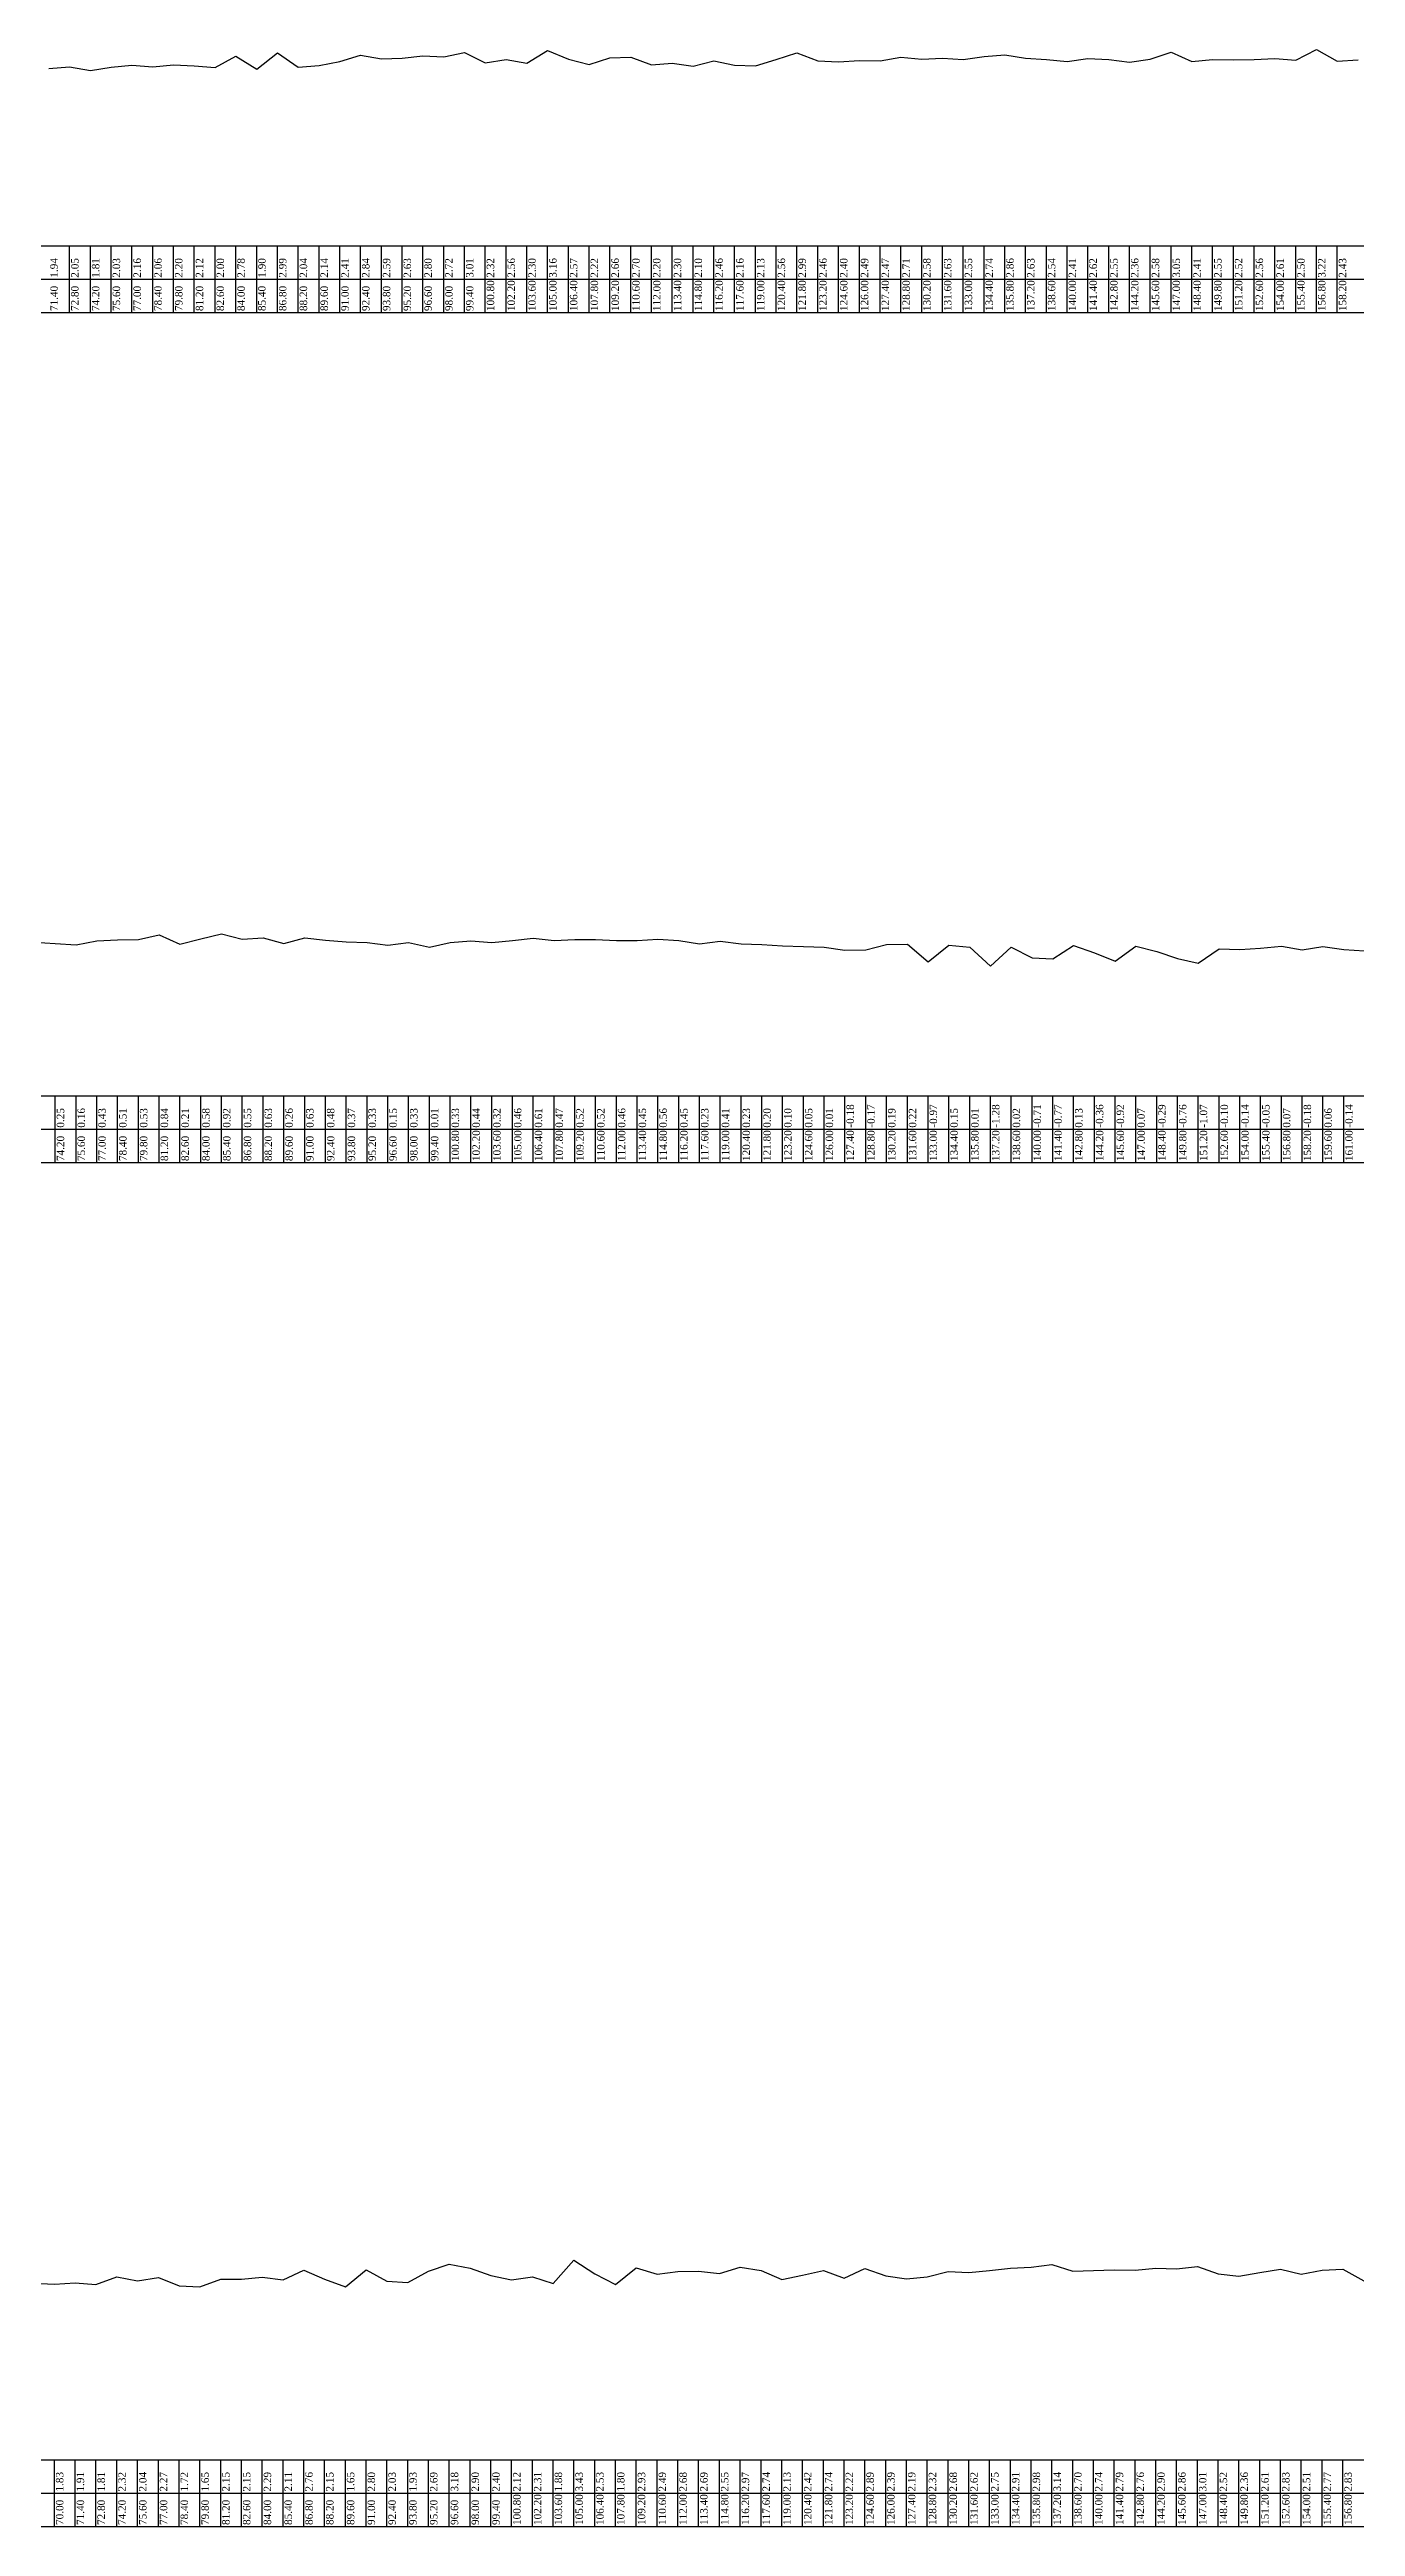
# Model space of a CAD drawing. Header units: metres. Extents: x -148477 to 168932, y -55673 to -2736.
# Drawn here: x 4788.1 to 4876.1, y -17557.7 to -17390.9 of the extents above; entities that cross this region are included whole.
import ezdxf

# ---------------------------------------------------------------- set-up
doc = ezdxf.new("R2010")
doc.units = ezdxf.units.M
doc.styles.add('liza', font='times.ttf', dxfattribs={"height": 2})

msp = doc.modelspace()

# ---------------------------------------------------------------- linework, layer by layer
at = {"color": 6, "linetype": 'Continuous', "lineweight": -3, "ltscale": 0.5}
for p, q in [((4711.668, -17404.0795), (5048.888, -17404.0795)), ((4789.468, -17408.5795), (4789.468, -17404.0795)), ((4790.868, -17408.5795), (4790.868, -17404.0795)), ((4792.268, -17408.5795), (4792.268, -17404.0795)), ((4793.668, -17408.5795), (4793.668, -17404.0795)), ((4795.068, -17408.5795), (4795.068, -17404.0795)), ((4796.468, -17408.5795), (4796.468, -17404.0795)), ((4797.868, -17408.5795), (4797.868, -17404.0795)), ((4799.268, -17408.5795), (4799.268, -17404.0795)), ((4800.668, -17408.5795), (4800.668, -17404.0795)), ((4802.068, -17408.5795), (4802.068, -17404.0795)), ((4803.468, -17408.5795), (4803.468, -17404.0795)), ((4804.868, -17408.5795), (4804.868, -17404.0795)), ((4806.268, -17408.5795), (4806.268, -17404.0795)), ((4807.668, -17408.5795), (4807.668, -17404.0795)), ((4809.068, -17408.5795), (4809.068, -17404.0795)), ((4810.468, -17408.5795), (4810.468, -17404.0795)), ((4811.868, -17408.5795), (4811.868, -17404.0795)), ((4813.268, -17408.5795), (4813.268, -17404.0795)), ((4814.668, -17408.5795), (4814.668, -17404.0795)), ((4816.068, -17408.5795), (4816.068, -17404.0795)), ((4817.468, -17408.5795), (4817.468, -17404.0795)), ((4818.868, -17408.5795), (4818.868, -17404.0795)), ((4820.268, -17408.5795), (4820.268, -17404.0795)), ((4821.668, -17408.5795), (4821.668, -17404.0795)), ((4823.068, -17408.5795), (4823.068, -17404.0795)), ((4824.468, -17408.5795), (4824.468, -17404.0795)), ((4825.868, -17408.5795), (4825.868, -17404.0795)), ((4827.268, -17408.5795), (4827.268, -17404.0795)), ((4828.668, -17408.5795), (4828.668, -17404.0795)), ((4830.068, -17408.5795), (4830.068, -17404.0795)), ((4831.468, -17408.5795), (4831.468, -17404.0795)), ((4832.868, -17408.5795), (4832.868, -17404.0795)), ((4834.268, -17408.5795), (4834.268, -17404.0795)), ((4835.668, -17408.5795), (4835.668, -17404.0795)), ((4837.068, -17408.5795), (4837.068, -17404.0795)), ((4838.468, -17408.5795), (4838.468, -17404.0795)), ((4839.868, -17408.5795), (4839.868, -17404.0795)), ((4841.268, -17408.5795), (4841.268, -17404.0795)), ((4842.668, -17408.5795), (4842.668, -17404.0795)), ((4844.068, -17408.5795), (4844.068, -17404.0795)), ((4845.468, -17408.5795), (4845.468, -17404.0795)), ((4846.868, -17408.5795), (4846.868, -17404.0795)), ((4848.268, -17408.5795), (4848.268, -17404.0795)), ((4849.668, -17408.5795), (4849.668, -17404.0795)), ((4851.068, -17408.5795), (4851.068, -17404.0795)), ((4852.468, -17408.5795), (4852.468, -17404.0795)), ((4853.868, -17408.5795), (4853.868, -17404.0795)), ((4855.268, -17408.5795), (4855.268, -17404.0795)), ((4856.668, -17408.5795), (4856.668, -17404.0795)), ((4858.068, -17408.5795), (4858.068, -17404.0795)), ((4859.468, -17408.5795), (4859.468, -17404.0795)), ((4860.868, -17408.5795), (4860.868, -17404.0795)), ((4862.268, -17408.5795), (4862.268, -17404.0795)), ((4863.668, -17408.5795), (4863.668, -17404.0795)), ((4865.068, -17408.5795), (4865.068, -17404.0795)), ((4866.468, -17408.5795), (4866.468, -17404.0795)), ((4867.868, -17408.5795), (4867.868, -17404.0795)), ((4869.268, -17408.5795), (4869.268, -17404.0795)), ((4870.668, -17408.5795), (4870.668, -17404.0795)), ((4872.068, -17408.5795), (4872.068, -17404.0795)), ((4873.468, -17408.5795), (4873.468, -17404.0795)), ((4874.868, -17408.5795), (4874.868, -17404.0795)), ((4711.668, -17406.3295), (5048.888, -17406.3295)), ((4711.668, -17408.5795), (5048.888, -17408.5795)), ((4709.3012, -17461.347), (5046.5212, -17461.347)), ((4788.5012, -17465.847), (4788.5012, -17461.347)), ((4789.9012, -17465.847), (4789.9012, -17461.347)), ((4791.3012, -17465.847), (4791.3012, -17461.347)), ((4792.7012, -17465.847), (4792.7012, -17461.347)), ((4794.1012, -17465.847), (4794.1012, -17461.347)), ((4795.5012, -17465.847), (4795.5012, -17461.347)), ((4796.9012, -17465.847), (4796.9012, -17461.347)), ((4798.3012, -17465.847), (4798.3012, -17461.347)), ((4799.7012, -17465.847), (4799.7012, -17461.347)), ((4801.1012, -17465.847), (4801.1012, -17461.347)), ((4802.5012, -17465.847), (4802.5012, -17461.347)), ((4803.9012, -17465.847), (4803.9012, -17461.347)), ((4805.3012, -17465.847), (4805.3012, -17461.347)), ((4806.7012, -17465.847), (4806.7012, -17461.347)), ((4808.1012, -17465.847), (4808.1012, -17461.347)), ((4809.5012, -17465.847), (4809.5012, -17461.347)), ((4810.9012, -17465.847), (4810.9012, -17461.347)), ((4812.3012, -17465.847), (4812.3012, -17461.347)), ((4813.7012, -17465.847), (4813.7012, -17461.347)), ((4815.1012, -17465.847), (4815.1012, -17461.347)), ((4816.5012, -17465.847), (4816.5012, -17461.347)), ((4817.9012, -17465.847), (4817.9012, -17461.347)), ((4819.3012, -17465.847), (4819.3012, -17461.347)), ((4820.7012, -17465.847), (4820.7012, -17461.347)), ((4822.1012, -17465.847), (4822.1012, -17461.347)), ((4823.5012, -17465.847), (4823.5012, -17461.347)), ((4824.9012, -17465.847), (4824.9012, -17461.347)), ((4826.3012, -17465.847), (4826.3012, -17461.347)), ((4827.7012, -17465.847), (4827.7012, -17461.347)), ((4829.1012, -17465.847), (4829.1012, -17461.347)), ((4830.5012, -17465.847), (4830.5012, -17461.347)), ((4831.9012, -17465.847), (4831.9012, -17461.347)), ((4833.3012, -17465.847), (4833.3012, -17461.347)), ((4834.7012, -17465.847), (4834.7012, -17461.347)), ((4836.1012, -17465.847), (4836.1012, -17461.347)), ((4837.5012, -17465.847), (4837.5012, -17461.347)), ((4838.9012, -17465.847), (4838.9012, -17461.347)), ((4840.3012, -17465.847), (4840.3012, -17461.347)), ((4841.7012, -17465.847), (4841.7012, -17461.347)), ((4843.1012, -17465.847), (4843.1012, -17461.347)), ((4844.5012, -17465.847), (4844.5012, -17461.347)), ((4845.9012, -17465.847), (4845.9012, -17461.347)), ((4847.3012, -17465.847), (4847.3012, -17461.347)), ((4848.7012, -17465.847), (4848.7012, -17461.347)), ((4850.1012, -17465.847), (4850.1012, -17461.347)), ((4851.5012, -17465.847), (4851.5012, -17461.347)), ((4852.9012, -17465.847), (4852.9012, -17461.347)), ((4854.3012, -17465.847), (4854.3012, -17461.347)), ((4855.7012, -17465.847), (4855.7012, -17461.347)), ((4857.1012, -17465.847), (4857.1012, -17461.347)), ((4858.5012, -17465.847), (4858.5012, -17461.347)), ((4859.9012, -17465.847), (4859.9012, -17461.347)), ((4861.3012, -17465.847), (4861.3012, -17461.347)), ((4862.7012, -17465.847), (4862.7012, -17461.347)), ((4864.1012, -17465.847), (4864.1012, -17461.347)), ((4865.5012, -17465.847), (4865.5012, -17461.347)), ((4866.9012, -17465.847), (4866.9012, -17461.347)), ((4868.3012, -17465.847), (4868.3012, -17461.347)), ((4869.7012, -17465.847), (4869.7012, -17461.347)), ((4871.1012, -17465.847), (4871.1012, -17461.347)), ((4872.5012, -17465.847), (4872.5012, -17461.347)), ((4873.9012, -17465.847), (4873.9012, -17461.347)), ((4875.3012, -17465.847), (4875.3012, -17461.347)), ((4709.3012, -17463.597), (5046.5212, -17463.597)), ((4709.3012, -17465.847), (5046.5212, -17465.847)), ((4713.4438, -17553.2383), (5050.6638, -17553.2383)), ((4788.4438, -17557.7383), (4788.4438, -17553.2383)), ((4789.8438, -17557.7383), (4789.8438, -17553.2383)), ((4791.2438, -17557.7383), (4791.2438, -17553.2383)), ((4792.6438, -17557.7383), (4792.6438, -17553.2383)), ((4794.0438, -17557.7383), (4794.0438, -17553.2383)), ((4795.4438, -17557.7383), (4795.4438, -17553.2383)), ((4796.8438, -17557.7383), (4796.8438, -17553.2383)), ((4798.2438, -17557.7383), (4798.2438, -17553.2383)), ((4799.6438, -17557.7383), (4799.6438, -17553.2383)), ((4801.0438, -17557.7383), (4801.0438, -17553.2383)), ((4802.4438, -17557.7383), (4802.4438, -17553.2383)), ((4803.8438, -17557.7383), (4803.8438, -17553.2383)), ((4805.2438, -17557.7383), (4805.2438, -17553.2383)), ((4806.6438, -17557.7383), (4806.6438, -17553.2383)), ((4808.0438, -17557.7383), (4808.0438, -17553.2383)), ((4809.4438, -17557.7383), (4809.4438, -17553.2383)), ((4810.8438, -17557.7383), (4810.8438, -17553.2383)), ((4812.2438, -17557.7383), (4812.2438, -17553.2383)), ((4813.6438, -17557.7383), (4813.6438, -17553.2383)), ((4815.0438, -17557.7383), (4815.0438, -17553.2383)), ((4816.4438, -17557.7383), (4816.4438, -17553.2383)), ((4817.8438, -17557.7383), (4817.8438, -17553.2383)), ((4819.2438, -17557.7383), (4819.2438, -17553.2383)), ((4820.6438, -17557.7383), (4820.6438, -17553.2383)), ((4822.0438, -17557.7383), (4822.0438, -17553.2383)), ((4823.4438, -17557.7383), (4823.4438, -17553.2383)), ((4824.8438, -17557.7383), (4824.8438, -17553.2383)), ((4826.2438, -17557.7383), (4826.2438, -17553.2383)), ((4827.6438, -17557.7383), (4827.6438, -17553.2383)), ((4829.0438, -17557.7383), (4829.0438, -17553.2383)), ((4830.4438, -17557.7383), (4830.4438, -17553.2383)), ((4831.8438, -17557.7383), (4831.8438, -17553.2383)), ((4833.2438, -17557.7383), (4833.2438, -17553.2383)), ((4834.6438, -17557.7383), (4834.6438, -17553.2383)), ((4836.0438, -17557.7383), (4836.0438, -17553.2383)), ((4837.4438, -17557.7383), (4837.4438, -17553.2383)), ((4838.8438, -17557.7383), (4838.8438, -17553.2383)), ((4840.2438, -17557.7383), (4840.2438, -17553.2383)), ((4841.6438, -17557.7383), (4841.6438, -17553.2383)), ((4843.0438, -17557.7383), (4843.0438, -17553.2383)), ((4844.4438, -17557.7383), (4844.4438, -17553.2383)), ((4845.8438, -17557.7383), (4845.8438, -17553.2383)), ((4847.2438, -17557.7383), (4847.2438, -17553.2383)), ((4848.6438, -17557.7383), (4848.6438, -17553.2383)), ((4850.0438, -17557.7383), (4850.0438, -17553.2383)), ((4851.4438, -17557.7383), (4851.4438, -17553.2383)), ((4852.8438, -17557.7383), (4852.8438, -17553.2383)), ((4854.2438, -17557.7383), (4854.2438, -17553.2383)), ((4855.6438, -17557.7383), (4855.6438, -17553.2383)), ((4857.0438, -17557.7383), (4857.0438, -17553.2383)), ((4858.4438, -17557.7383), (4858.4438, -17553.2383)), ((4859.8438, -17557.7383), (4859.8438, -17553.2383)), ((4861.2438, -17557.7383), (4861.2438, -17553.2383)), ((4862.6438, -17557.7383), (4862.6438, -17553.2383)), ((4864.0438, -17557.7383), (4864.0438, -17553.2383)), ((4865.4438, -17557.7383), (4865.4438, -17553.2383)), ((4866.8438, -17557.7383), (4866.8438, -17553.2383)), ((4868.2438, -17557.7383), (4868.2438, -17553.2383)), ((4869.6438, -17557.7383), (4869.6438, -17553.2383)), ((4871.0438, -17557.7383), (4871.0438, -17553.2383)), ((4872.4438, -17557.7383), (4872.4438, -17553.2383)), ((4873.8438, -17557.7383), (4873.8438, -17553.2383)), ((4875.2438, -17557.7383), (4875.2438, -17553.2383)), ((4713.4438, -17555.4883), (5050.6638, -17555.4883)), ((4713.4438, -17557.7383), (5050.6638, -17557.7383))]:
    msp.add_line(p, q, dxfattribs=at)
msp.add_lwpolyline([(4788.068, -17392.1395), (4789.468, -17392.0295), (4790.868, -17392.2695), (4792.268, -17392.0495), (4793.668, -17391.9195), (4795.068, -17392.0195), (4796.468, -17391.8795), (4797.868, -17391.9595), (4799.268, -17392.0795), (4800.668, -17391.2995), (4802.068, -17392.1795), (4803.468, -17391.0895), (4804.868, -17392.0395), (4806.268, -17391.9395), (4807.668, -17391.6695), (4809.068, -17391.2395), (4810.468, -17391.4895), (4811.868, -17391.4495), (4813.268, -17391.2795), (4814.668, -17391.3595), (4816.068, -17391.0695), (4817.468, -17391.7595), (4818.868, -17391.5195), (4820.268, -17391.7795), (4821.668, -17390.9195), (4823.068, -17391.5095), (4824.468, -17391.8595), (4825.868, -17391.4195), (4827.268, -17391.3795), (4828.668, -17391.8795), (4830.068, -17391.7795), (4831.468, -17391.9795), (4832.868, -17391.6195), (4834.268, -17391.9195), (4835.668, -17391.9495), (4837.068, -17391.5195), (4838.468, -17391.0895), (4839.868, -17391.6195), (4841.268, -17391.6795), (4842.668, -17391.5895), (4844.068, -17391.6095), (4845.468, -17391.3695), (4846.868, -17391.4995), (4848.268, -17391.4495), (4849.668, -17391.5295), (4851.068, -17391.3395), (4852.468, -17391.2195), (4853.868, -17391.4495), (4855.268, -17391.5395), (4856.668, -17391.6695), (4858.068, -17391.4595), (4859.468, -17391.5295), (4860.868, -17391.7195), (4862.268, -17391.4995), (4863.668, -17391.0345), (4865.068, -17391.6695), (4866.468, -17391.5295), (4867.868, -17391.5595), (4869.268, -17391.5195), (4870.668, -17391.4735), (4872.068, -17391.5795), (4873.468, -17390.8595), (4874.868, -17391.6495), (4876.268, -17391.5595)], dxfattribs=at)
at = {"color": 4, "linetype": 'Continuous', "lineweight": -3, "ltscale": 0.5}
msp.add_lwpolyline([(4787.1012, -17450.997), (4788.5012, -17451.097), (4789.9012, -17451.187), (4791.3012, -17450.917), (4792.7012, -17450.837), (4794.1012, -17450.817), (4795.5012, -17450.507), (4796.9012, -17451.137), (4798.3012, -17450.767), (4799.7012, -17450.427), (4801.1012, -17450.797), (4802.5012, -17450.717), (4803.9012, -17451.087), (4805.3012, -17450.717), (4806.7012, -17450.867), (4808.1012, -17450.977), (4809.5012, -17451.017), (4810.9012, -17451.197), (4812.3012, -17451.017), (4813.7012, -17451.337), (4815.1012, -17451.017), (4816.5012, -17450.907), (4817.9012, -17451.027), (4819.3012, -17450.887), (4820.7012, -17450.737), (4822.1012, -17450.877), (4823.5012, -17450.824), (4824.9012, -17450.827), (4826.3012, -17450.887), (4827.7012, -17450.897), (4829.1012, -17450.787), (4830.5012, -17450.897), (4831.9012, -17451.117), (4833.3012, -17450.937), (4834.7012, -17451.117), (4836.1012, -17451.147), (4837.5012, -17451.247), (4838.9012, -17451.302), (4840.3012, -17451.337), (4841.7012, -17451.527), (4843.1012, -17451.517), (4844.5012, -17451.16), (4845.9012, -17451.123), (4847.3012, -17452.321), (4848.7012, -17451.194), (4850.1012, -17451.337), (4851.5012, -17452.627), (4852.9012, -17451.327), (4854.3012, -17452.061), (4855.7012, -17452.118), (4857.1012, -17451.214), (4858.5012, -17451.708), (4859.9012, -17452.268), (4861.3012, -17451.275), (4862.7012, -17451.638), (4864.1012, -17452.104), (4865.5012, -17452.419), (4866.9012, -17451.45), (4868.3012, -17451.483), (4869.7012, -17451.402), (4871.1012, -17451.273), (4872.5012, -17451.524), (4873.9012, -17451.289), (4875.3012, -17451.485), (4876.7012, -17451.588)], dxfattribs=at)
at = {"color": 2, "linetype": 'Continuous', "lineweight": -3, "ltscale": 0.5}
msp.add_lwpolyline([(4787.0438, -17541.3383), (4788.4438, -17541.4083), (4789.8438, -17541.3283), (4791.2438, -17541.4283), (4792.6438, -17540.9183), (4794.0438, -17541.1983), (4795.4438, -17540.9683), (4796.8438, -17541.5183), (4798.2438, -17541.5883), (4799.6438, -17541.0883), (4801.0438, -17541.0883), (4802.4438, -17540.9483), (4803.8438, -17541.1283), (4805.2438, -17540.4783), (4806.6438, -17541.0883), (4808.0438, -17541.5883), (4809.4438, -17540.4383), (4810.8438, -17541.2083), (4812.2438, -17541.3083), (4813.6438, -17540.5483), (4815.0438, -17540.0583), (4816.4438, -17540.3383), (4817.8438, -17540.8383), (4819.2438, -17541.1183), (4820.6438, -17540.9283), (4822.0438, -17541.3583), (4823.4438, -17539.8083), (4824.8438, -17540.7083), (4826.2438, -17541.4383), (4827.6438, -17540.3083), (4829.0438, -17540.7483), (4830.4438, -17540.5583), (4831.8438, -17540.5483), (4833.2438, -17540.6883), (4834.6438, -17540.2683), (4836.0438, -17540.4983), (4837.4438, -17541.1083), (4838.8438, -17540.8183), (4840.2438, -17540.4983), (4841.6438, -17541.0183), (4843.0438, -17540.3483), (4844.4438, -17540.8483), (4845.8438, -17541.0483), (4847.2438, -17540.9183), (4848.6438, -17540.5583), (4850.0438, -17540.6183), (4851.4438, -17540.4883), (4852.8438, -17540.3283), (4854.2438, -17540.2583), (4855.6438, -17540.0983), (4857.0438, -17540.5383), (4858.4438, -17540.4983), (4859.8438, -17540.4483), (4861.2438, -17540.4783), (4862.6438, -17540.3383), (4864.0438, -17540.3783), (4865.4438, -17540.2333), (4866.8438, -17540.7183), (4868.2438, -17540.8733), (4869.6438, -17540.6283), (4871.0438, -17540.4083), (4872.4438, -17540.7323), (4873.8438, -17540.4683), (4875.2438, -17540.4083), (4876.6438, -17541.1983)], dxfattribs=at)

# ---------------------------------------------------------------- texts
at = {"color": 6, "linetype": 'Continuous', "lineweight": -3, "ltscale": 0.5, "char_height": 0.5, "width": 2.15, "attachment_point": 1, "rotation": 90, "style": 'liza'}
for s, insert in [('1.94', (4788.168, -17406.2295)), ('2.05', (4789.568, -17406.2295)), ('1.81', (4790.968, -17406.2295)), ('2.03', (4792.368, -17406.2295)), ('2.16', (4793.768, -17406.2295)), ('2.06', (4795.168, -17406.2295)), ('2.20', (4796.568, -17406.2295)), ('2.12', (4797.968, -17406.2295)), ('2.00', (4799.368, -17406.2295)), ('2.78', (4800.768, -17406.2295)), ('1.90', (4802.168, -17406.2295)), ('2.99', (4803.568, -17406.2295)), ('2.04', (4804.968, -17406.2295)), ('2.14', (4806.368, -17406.2295)), ('2.41', (4807.768, -17406.2295)), ('2.84', (4809.168, -17406.2295)), ('2.59', (4810.568, -17406.2295)), ('2.63', (4811.968, -17406.2295)), ('2.80', (4813.368, -17406.2295)), ('2.72', (4814.768, -17406.2295)), ('3.01', (4816.168, -17406.2295)), ('2.32', (4817.568, -17406.2295)), ('2.56', (4818.968, -17406.2295)), ('2.30', (4820.368, -17406.2295)), ('3.16', (4821.768, -17406.2295)), ('2.57', (4823.168, -17406.2295)), ('2.22', (4824.568, -17406.2295)), ('2.66', (4825.968, -17406.2295)), ('2.70', (4827.368, -17406.2295)), ('2.20', (4828.768, -17406.2295)), ('2.30', (4830.168, -17406.2295)), ('2.10', (4831.568, -17406.2295)), ('2.46', (4832.968, -17406.2295)), ('2.16', (4834.368, -17406.2295)), ('2.13', (4835.768, -17406.2295)), ('2.56', (4837.168, -17406.2295)), ('2.99', (4838.568, -17406.2295)), ('2.46', (4839.968, -17406.2295)), ('2.40', (4841.368, -17406.2295)), ('2.49', (4842.768, -17406.2295)), ('2.47', (4844.168, -17406.2295)), ('2.71', (4845.568, -17406.2295)), ('2.58', (4846.968, -17406.2295)), ('2.63', (4848.368, -17406.2295)), ('2.55', (4849.768, -17406.2295)), ('2.74', (4851.168, -17406.2295)), ('2.86', (4852.568, -17406.2295)), ('2.63', (4853.968, -17406.2295)), ('2.54', (4855.368, -17406.2295)), ('2.41', (4856.768, -17406.2295)), ('2.62', (4858.168, -17406.2295)), ('2.55', (4859.568, -17406.2295)), ('2.36', (4860.968, -17406.2295)), ('2.58', (4862.368, -17406.2295)), ('3.05', (4863.768, -17406.2295)), ('2.41', (4865.168, -17406.2295)), ('2.55', (4866.568, -17406.2295)), ('2.52', (4867.968, -17406.2295)), ('2.56', (4869.368, -17406.2295)), ('2.61', (4870.768, -17406.2295)), ('2.50', (4872.168, -17406.2295)), ('3.22', (4873.568, -17406.2295)), ('2.43', (4874.968, -17406.2295)), ('71.40', (4788.168, -17408.4795)), ('72.80', (4789.568, -17408.4795)), ('74.20', (4790.968, -17408.4795)), ('75.60', (4792.368, -17408.4795)), ('77.00', (4793.768, -17408.4795)), ('78.40', (4795.168, -17408.4795)), ('79.80', (4796.568, -17408.4795)), ('81.20', (4797.968, -17408.4795)), ('82.60', (4799.368, -17408.4795)), ('84.00', (4800.768, -17408.4795)), ('85.40', (4802.168, -17408.4795)), ('86.80', (4803.568, -17408.4795)), ('88.20', (4804.968, -17408.4795)), ('89.60', (4806.368, -17408.4795)), ('91.00', (4807.768, -17408.4795)), ('92.40', (4809.168, -17408.4795)), ('93.80', (4810.568, -17408.4795)), ('95.20', (4811.968, -17408.4795)), ('96.60', (4813.368, -17408.4795)), ('98.00', (4814.768, -17408.4795)), ('99.40', (4816.168, -17408.4795)), ('100.80', (4817.568, -17408.4795)), ('102.20', (4818.968, -17408.4795)), ('103.60', (4820.368, -17408.4795)), ('105.00', (4821.768, -17408.4795)), ('106.40', (4823.168, -17408.4795)), ('107.80', (4824.568, -17408.4795)), ('109.20', (4825.968, -17408.4795)), ('110.60', (4827.368, -17408.4795)), ('112.00', (4828.768, -17408.4795)), ('113.40', (4830.168, -17408.4795)), ('114.80', (4831.568, -17408.4795)), ('116.20', (4832.968, -17408.4795)), ('117.60', (4834.368, -17408.4795)), ('119.00', (4835.768, -17408.4795)), ('120.40', (4837.168, -17408.4795)), ('121.80', (4838.568, -17408.4795)), ('123.20', (4839.968, -17408.4795)), ('124.60', (4841.368, -17408.4795)), ('126.00', (4842.768, -17408.4795)), ('127.40', (4844.168, -17408.4795)), ('128.80', (4845.568, -17408.4795)), ('130.20', (4846.968, -17408.4795)), ('131.60', (4848.368, -17408.4795)), ('133.00', (4849.768, -17408.4795)), ('134.40', (4851.168, -17408.4795)), ('135.80', (4852.568, -17408.4795)), ('137.20', (4853.968, -17408.4795)), ('138.60', (4855.368, -17408.4795)), ('140.00', (4856.768, -17408.4795)), ('141.40', (4858.168, -17408.4795)), ('142.80', (4859.568, -17408.4795)), ('144.20', (4860.968, -17408.4795)), ('145.60', (4862.368, -17408.4795)), ('147.00', (4863.768, -17408.4795)), ('148.40', (4865.168, -17408.4795)), ('149.80', (4866.568, -17408.4795)), ('151.20', (4867.968, -17408.4795)), ('152.60', (4869.368, -17408.4795)), ('154.00', (4870.768, -17408.4795)), ('155.40', (4872.168, -17408.4795)), ('156.80', (4873.568, -17408.4795)), ('158.20', (4874.968, -17408.4795)), ('0.16', (4790.0012, -17463.497)), ('0.84', (4795.6012, -17463.497)), ('0.58', (4798.4012, -17463.497)), ('0.26', (4804.0012, -17463.497)), ('0.48', (4806.8012, -17463.497)), ('0.37', (4808.2012, -17463.497)), ('0.44', (4816.6012, -17463.497)), ('0.46', (4819.4012, -17463.497)), ('0.47', (4822.2012, -17463.497)), ('0.46', (4826.4012, -17463.497)), ('0.56', (4829.2012, -17463.497)), ('0.20', (4836.2012, -17463.497)), ('0.10', (4837.6012, -17463.497)), ('-0.18', (4841.8012, -17463.497)), ('-0.17', (4843.2012, -17463.497)), ('-0.97', (4847.4012, -17463.497)), ('-1.28', (4851.6012, -17463.497)), ('-0.71', (4854.4012, -17463.497)), ('-0.77', (4855.8012, -17463.497)), ('-0.36', (4858.6012, -17463.497)), ('-0.92', (4860.0012, -17463.497)), ('0.07', (4861.4012, -17463.497)), ('-0.29', (4862.8012, -17463.497)), ('-0.76', (4864.2012, -17463.497)), ('-1.07', (4865.6012, -17463.497)), ('-0.10', (4867.0012, -17463.497)), ('-0.14', (4868.4012, -17463.497)), ('-0.05', (4869.8012, -17463.497)), ('0.07', (4871.2012, -17463.497)), ('-0.18', (4872.6012, -17463.497)), ('0.06', (4874.0012, -17463.497)), ('-0.14', (4875.4012, -17463.497)), ('0.25', (4788.6012, -17463.497)), ('0.43', (4791.4012, -17463.497)), ('0.51', (4792.8012, -17463.497)), ('0.53', (4794.2012, -17463.497)), ('0.21', (4797.0012, -17463.497)), ('0.92', (4799.8012, -17463.497)), ('0.55', (4801.2012, -17463.497)), ('0.63', (4802.6012, -17463.497)), ('0.63', (4805.4012, -17463.497)), ('0.33', (4809.6012, -17463.497)), ('0.15', (4811.0012, -17463.497)), ('0.33', (4812.4012, -17463.497)), ('0.01', (4813.8012, -17463.497)), ('0.33', (4815.2012, -17463.497)), ('100.80', (4815.2012, -17465.747)), ('102.20', (4816.6012, -17465.747)), ('0.32', (4818.0012, -17463.497)), ('103.60', (4818.0012, -17465.747)), ('105.00', (4819.4012, -17465.747)), ('0.61', (4820.8012, -17463.497)), ('106.40', (4820.8012, -17465.747)), ('107.80', (4822.2012, -17465.747)), ('0.52', (4823.6012, -17463.497)), ('109.20', (4823.6012, -17465.747)), ('0.52', (4825.0012, -17463.497)), ('110.60', (4825.0012, -17465.747)), ('112.00', (4826.4012, -17465.747)), ('0.45', (4827.8012, -17463.497)), ('113.40', (4827.8012, -17465.747)), ('114.80', (4829.2012, -17465.747)), ('0.45', (4830.6012, -17463.497)), ('116.20', (4830.6012, -17465.747)), ('0.23', (4832.0012, -17463.497)), ('117.60', (4832.0012, -17465.747)), ('0.41', (4833.4012, -17463.497)), ('119.00', (4833.4012, -17465.747)), ('0.23', (4834.8012, -17463.497)), ('120.40', (4834.8012, -17465.747)), ('121.80', (4836.2012, -17465.747)), ('123.20', (4837.6012, -17465.747)), ('0.05', (4839.0012, -17463.497)), ('124.60', (4839.0012, -17465.747)), ('0.01', (4840.4012, -17463.497)), ('126.00', (4840.4012, -17465.747)), ('127.40', (4841.8012, -17465.747)), ('128.80', (4843.2012, -17465.747)), ('0.19', (4844.6012, -17463.497)), ('130.20', (4844.6012, -17465.747)), ('0.22', (4846.0012, -17463.497)), ('131.60', (4846.0012, -17465.747)), ('133.00', (4847.4012, -17465.747)), ('0.15', (4848.8012, -17463.497)), ('134.40', (4848.8012, -17465.747)), ('0.01', (4850.2012, -17463.497)), ('135.80', (4850.2012, -17465.747)), ('137.20', (4851.6012, -17465.747)), ('0.02', (4853.0012, -17463.497)), ('138.60', (4853.0012, -17465.747)), ('140.00', (4854.4012, -17465.747)), ('141.40', (4855.8012, -17465.747)), ('0.13', (4857.2012, -17463.497)), ('142.80', (4857.2012, -17465.747)), ('144.20', (4858.6012, -17465.747)), ('145.60', (4860.0012, -17465.747)), ('147.00', (4861.4012, -17465.747)), ('148.40', (4862.8012, -17465.747)), ('149.80', (4864.2012, -17465.747)), ('151.20', (4865.6012, -17465.747)), ('152.60', (4867.0012, -17465.747)), ('154.00', (4868.4012, -17465.747)), ('155.40', (4869.8012, -17465.747)), ('156.80', (4871.2012, -17465.747)), ('158.20', (4872.6012, -17465.747)), ('159.60', (4874.0012, -17465.747)), ('161.00', (4875.4012, -17465.747)), ('74.20', (4788.6012, -17465.747)), ('75.60', (4790.0012, -17465.747)), ('77.00', (4791.4012, -17465.747)), ('78.40', (4792.8012, -17465.747)), ('79.80', (4794.2012, -17465.747)), ('81.20', (4795.6012, -17465.747)), ('82.60', (4797.0012, -17465.747)), ('84.00', (4798.4012, -17465.747)), ('85.40', (4799.8012, -17465.747)), ('86.80', (4801.2012, -17465.747)), ('88.20', (4802.6012, -17465.747)), ('89.60', (4804.0012, -17465.747)), ('91.00', (4805.4012, -17465.747)), ('92.40', (4806.8012, -17465.747)), ('93.80', (4808.2012, -17465.747)), ('95.20', (4809.6012, -17465.747)), ('96.60', (4811.0012, -17465.747)), ('98.00', (4812.4012, -17465.747)), ('99.40', (4813.8012, -17465.747)), ('1.83', (4788.5438, -17555.3883)), ('1.91', (4789.9438, -17555.3883)), ('1.81', (4791.3438, -17555.3883)), ('2.32', (4792.7438, -17555.3883)), ('2.04', (4794.1438, -17555.3883)), ('2.27', (4795.5438, -17555.3883)), ('1.72', (4796.9438, -17555.3883)), ('1.65', (4798.3438, -17555.3883)), ('2.15', (4799.7438, -17555.3883)), ('2.15', (4801.1438, -17555.3883)), ('2.29', (4802.5438, -17555.3883)), ('2.11', (4803.9438, -17555.3883)), ('2.76', (4805.3438, -17555.3883)), ('2.15', (4806.7438, -17555.3883)), ('1.65', (4808.1438, -17555.3883)), ('2.80', (4809.5438, -17555.3883)), ('2.03', (4810.9438, -17555.3883)), ('1.93', (4812.3438, -17555.3883)), ('2.69', (4813.7438, -17555.3883)), ('3.18', (4815.1438, -17555.3883)), ('2.90', (4816.5438, -17555.3883)), ('2.40', (4817.9438, -17555.3883)), ('100.80', (4819.3438, -17557.6383)), ('2.12', (4819.3438, -17555.3883)), ('102.20', (4820.7438, -17557.6383)), ('2.31', (4820.7438, -17555.3883)), ('1.88', (4822.1438, -17555.3883)), ('103.60', (4822.1438, -17557.6383)), ('105.00', (4823.5438, -17557.6383)), ('3.43', (4823.5438, -17555.3883)), ('106.40', (4824.9438, -17557.6383)), ('2.53', (4824.9438, -17555.3883)), ('1.80', (4826.3438, -17555.3883)), ('107.80', (4826.3438, -17557.6383)), ('109.20', (4827.7438, -17557.6383)), ('2.93', (4827.7438, -17555.3883)), ('110.60', (4829.1438, -17557.6383)), ('2.49', (4829.1438, -17555.3883)), ('2.68', (4830.5438, -17555.3883)), ('112.00', (4830.5438, -17557.6383)), ('113.40', (4831.9438, -17557.6383)), ('2.69', (4831.9438, -17555.3883)), ('114.80', (4833.3438, -17557.6383)), ('2.55', (4833.3438, -17555.3883)), ('116.20', (4834.7438, -17557.6383)), ('2.97', (4834.7438, -17555.3883)), ('117.60', (4836.1438, -17557.6383)), ('2.74', (4836.1438, -17555.3883)), ('119.00', (4837.5438, -17557.6383)), ('2.13', (4837.5438, -17555.3883)), ('120.40', (4838.9438, -17557.6383)), ('2.42', (4838.9438, -17555.3883)), ('121.80', (4840.3438, -17557.6383)), ('2.74', (4840.3438, -17555.3883)), ('123.20', (4841.7438, -17557.6383)), ('2.22', (4841.7438, -17555.3883)), ('2.89', (4843.1438, -17555.3883)), ('124.60', (4843.1438, -17557.6383)), ('126.00', (4844.5438, -17557.6383)), ('2.39', (4844.5438, -17555.3883)), ('127.40', (4845.9438, -17557.6383)), ('2.19', (4845.9438, -17555.3883)), ('128.80', (4847.3438, -17557.6383)), ('2.32', (4847.3438, -17555.3883)), ('2.68', (4848.7438, -17555.3883)), ('130.20', (4848.7438, -17557.6383)), ('131.60', (4850.1438, -17557.6383)), ('2.62', (4850.1438, -17555.3883)), ('133.00', (4851.5438, -17557.6383)), ('2.75', (4851.5438, -17555.3883)), ('134.40', (4852.9438, -17557.6383)), ('2.91', (4852.9438, -17555.3883)), ('2.98', (4854.3438, -17555.3883)), ('135.80', (4854.3438, -17557.6383)), ('137.20', (4855.7438, -17557.6383)), ('3.14', (4855.7438, -17555.3883)), ('2.70', (4857.1438, -17555.3883)), ('138.60', (4857.1438, -17557.6383)), ('140.00', (4858.5438, -17557.6383)), ('2.74', (4858.5438, -17555.3883)), ('141.40', (4859.9438, -17557.6383)), ('2.79', (4859.9438, -17555.3883)), ('142.80', (4861.3438, -17557.6383)), ('2.76', (4861.3438, -17555.3883)), ('2.90', (4862.7438, -17555.3883)), ('144.20', (4862.7438, -17557.6383)), ('2.86', (4864.1438, -17555.3883)), ('145.60', (4864.1438, -17557.6383)), ('3.01', (4865.5438, -17555.3883)), ('147.00', (4865.5438, -17557.6383)), ('148.40', (4866.9438, -17557.6383)), ('2.52', (4866.9438, -17555.3883)), ('149.80', (4868.3438, -17557.6383)), ('2.36', (4868.3438, -17555.3883)), ('151.20', (4869.7438, -17557.6383)), ('2.61', (4869.7438, -17555.3883)), ('2.83', (4871.1438, -17555.3883)), ('152.60', (4871.1438, -17557.6383)), ('154.00', (4872.5438, -17557.6383)), ('2.51', (4872.5438, -17555.3883)), ('155.40', (4873.9438, -17557.6383)), ('2.77', (4873.9438, -17555.3883)), ('2.83', (4875.3438, -17555.3883)), ('156.80', (4875.3438, -17557.6383)), ('70.00', (4788.5438, -17557.6383)), ('71.40', (4789.9438, -17557.6383)), ('72.80', (4791.3438, -17557.6383)), ('74.20', (4792.7438, -17557.6383)), ('75.60', (4794.1438, -17557.6383)), ('77.00', (4795.5438, -17557.6383)), ('78.40', (4796.9438, -17557.6383)), ('79.80', (4798.3438, -17557.6383)), ('81.20', (4799.7438, -17557.6383)), ('82.60', (4801.1438, -17557.6383)), ('84.00', (4802.5438, -17557.6383)), ('85.40', (4803.9438, -17557.6383)), ('86.80', (4805.3438, -17557.6383)), ('88.20', (4806.7438, -17557.6383)), ('89.60', (4808.1438, -17557.6383)), ('91.00', (4809.5438, -17557.6383)), ('92.40', (4810.9438, -17557.6383)), ('93.80', (4812.3438, -17557.6383)), ('95.20', (4813.7438, -17557.6383)), ('96.60', (4815.1438, -17557.6383)), ('98.00', (4816.5438, -17557.6383)), ('99.40', (4817.9438, -17557.6383))]:
    msp.add_mtext(s, dxfattribs=dict(at, insert=insert))

doc.saveas('drawing.dxf')
